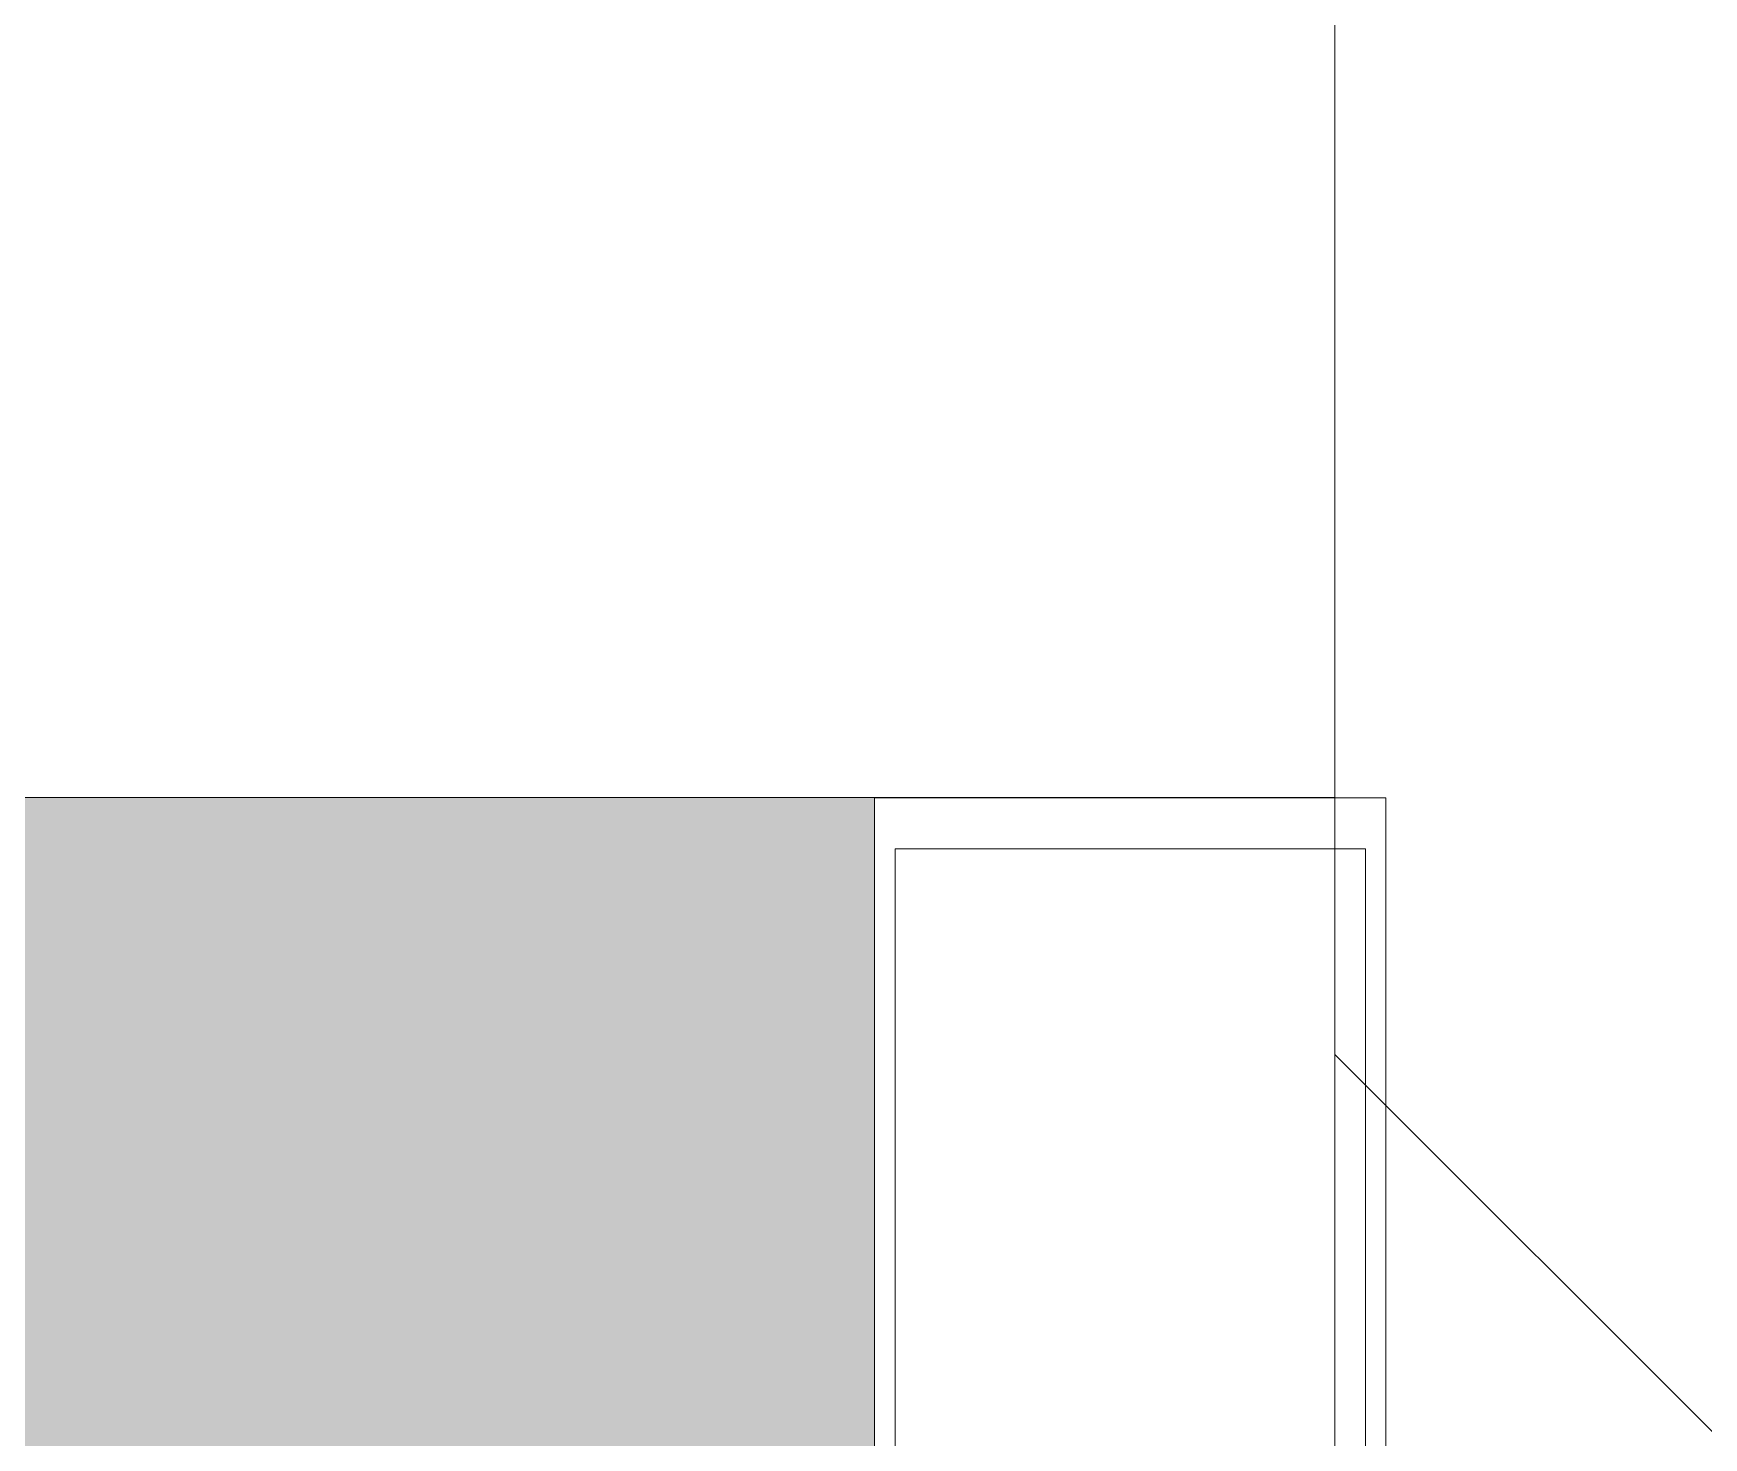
# Model space of a CAD drawing. Header units: millimetres. Extents: x -68946 to 690821, y -552984 to 293768.
# Drawn here: x 132675.6 to 132839, y -218643.5 to -218506.2 of the extents above; entities that cross this region are included whole.
import ezdxf

# ---------------------------------------------------------------- set-up
doc = ezdxf.new("R2010")
doc.units = ezdxf.units.MM
doc.linetypes.add('ADSK_Линия сетки', pattern=[2500, 2000, -250, 0, -250])
for name, color, linetype, lineweight in [('A-GLAZ-CWMG-MCUT', 250, 'Continuous', 9), ('A-GLAZ-CWMG-OTLN', 250, 'Continuous', 5), ('G-XREF-____-OTLN', 250, 'Continuous', 9), ('I-WALL-____-OTLN', 250, 'Continuous', 9), ('S-COLS-____-MCUT', 250, 'Continuous', 25), ('S-COLS-____-OTLN', 250, 'Continuous', 9), ('S-GRID-____-OTLN', 250, 'Continuous', 9)]:
    doc.layers.add(name, color=color, linetype=linetype, lineweight=lineweight)

# ---------------------------------------------------------------- blocks, each defined once
blk = doc.blocks.new('Прямоугольный импост - Рядовой 50х200-40428490-АР1_Маркировочный план 3 этажа секция 2_3')
at = {"layer": 'A-GLAZ-CWMG-OTLN'}
blk.add_hatch(color=10, dxfattribs=at).paths.add_polyline_path([(82100, 39775.02), (83085, 39775.15), (83085, 39975.02), (82100, 39975.02), (82100, 39775.15)])
at = {"layer": 'A-GLAZ-CWMG-MCUT', "lineweight": 5}
for p, q in [((83085, 39975.02), (82100, 39975.02)), ((83085, 39842.92), (83085, 39975.02))]:
    blk.add_line(p, q, dxfattribs=at)
blk = doc.blocks.new('Прямоугольный импост - 200_dwg-17677014-АР1_Маркировочный план 3 этажа секция 2_3')
at = {"layer": 'G-XREF-____-OTLN', "flags": 128}
blk.add_lwpolyline([(228021.45, 196781.97), (228021.45, 196911.97), (227971.45, 196911.97), (227971.45, 196781.97)], dxfattribs=at)
blk.add_lwpolyline([(227973.45, 196906.97), (227973.45, 196798.27), (228019.45, 196798.27), (228019.45, 196906.97)], close=True, dxfattribs=at)
blk = doc.blocks.new('Прямоугольный импост - 200_dwg-V207-АР1_Маркировочный план 3 этажа секция 2_3')
at = {"layer": 'G-XREF-____-OTLN', "flags": 128}
blk.add_lwpolyline([(228021.45, 196781.97), (228021.45, 196911.97), (227971.45, 196911.97), (227971.45, 196781.97)], dxfattribs=at)
blk.add_lwpolyline([(227973.45, 196906.97), (227973.45, 196798.27), (228019.45, 196798.27), (228019.45, 196906.97)], close=True, dxfattribs=at)
blk = doc.blocks.new('Прямоугольный импост - 42х50х200h-V219-АР1_Маркировочный план 3 этажа секция 2_3')
for name in ['Прямоугольный импост - 200_dwg-17677014-АР1_Маркировочный план 3 этажа секция 2_3', 'Прямоугольный импост - 200_dwg-V207-АР1_Маркировочный план 3 этажа секция 2_3']:
    blk.add_blockref(name, (-227996.45, -196751.8))

msp = doc.modelspace()

# ---------------------------------------------------------------- hatches: boundary and pattern name
at = {"layer": 'S-COLS-____-OTLN', "lineweight": 5}
h = msp.add_hatch(dxfattribs=at)
h.set_pattern_fill('FP_19', color=256, style=0, pattern_type=2)
h.set_pattern_definition([(135, (28052.9, -258555.93), (-142.5612, -142.5612), []), (135, (28195.47, -258555.93), (-142.5612, -142.5612), [252.016, -50.403, 3.353, -47.05])])
h.paths.add_polyline_path([(132802.9057, -218780.928), (133302.9057, -218780.9056), (133302.9057, -218080.9286), (132802.9057, -218080.928), (132802.9057, -218779.4748), (132806.6057, -218779.4748), (132806.6057, -218780.7748), (132802.9057, -218780.9056)])
h.paths.add_polyline_path([(132807.9057, -218713.0113), (132805.2277, -218713.0113), (132806.2189, -218711.0874)])
h.paths.add_polyline_path([(132807.9057, -218714.8863), (132806.1615, -218713.6363), (132807.9057, -218713.6363)])
h.paths.add_polyline_path([(132805.1768, -218718.2039), (132804.9057, -218715.4363), (132807.9057, -218714.8863), (132807.9057, -218716.7613)])

# ---------------------------------------------------------------- linework, layer by layer
at = {"layer": 'I-WALL-____-OTLN', "lineweight": 15}
msp.add_line((132757.9057, -218580.9056), (132802.9057, -218580.9056), dxfattribs=at)
at = {"layer": 'S-COLS-____-MCUT', "lineweight": 5}
msp.add_line((132802.9057, -218080.928), (132802.9057, -218779.4748), dxfattribs=at)
at = {"layer": 'S-GRID-____-OTLN', "linetype": 'ADSK_Линия сетки'}
msp.add_line((93236.8325, -218580.9286), (184510.8783, -218580.9286), dxfattribs=at)

# ---------------------------------------------------------------- block references
at = {"layer": 'A-GLAZ-CWMG-OTLN'}
msp.add_blockref('Прямоугольный импост - Рядовой 50х200-40428490-АР1_Маркировочный план 3 этажа секция 2_3', (49672.9057, -258555.9292), dxfattribs=at)
at = {"layer": 'G-XREF-____-OTLN'}
msp.add_blockref('Прямоугольный импост - 42х50х200h-V219-АР1_Маркировочный план 3 этажа секция 2_3', (132782.9057, -218741.1056), dxfattribs=at)

doc.saveas('drawing.dxf')
